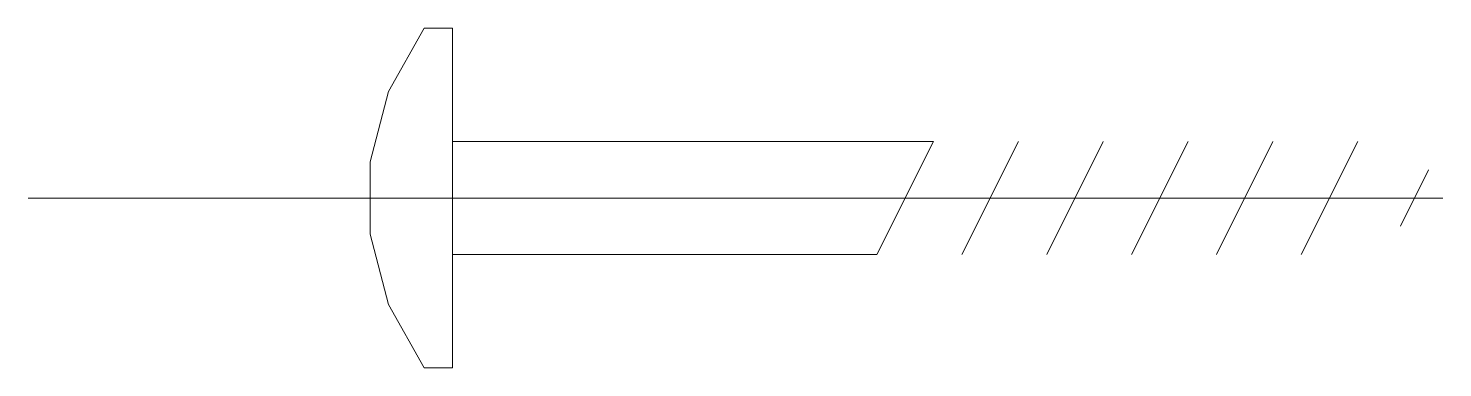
# Model space of a CAD drawing. Header units: metres. Extents: x -15 to 35, y -6 to 6.
import ezdxf

# ---------------------------------------------------------------- set-up
doc = ezdxf.new("R2010")
doc.units = ezdxf.units.M
doc.layers.add('A-DETL-GENF', color=92, linetype='Continuous', lineweight=18)

# ---------------------------------------------------------------- blocks, each defined once
blk = doc.blocks.new('00 schroef gevelplaat torx s l - 35mm-401661-00_0 Basismaterialen')
at = {"layer": 'A-DETL-GENF'}
for p, q in [((-2.264, 3.766), (-1, 6)), ((-1, 6), (0, 6)), ((0, 6), (-1, 6)), ((0, 6), (0, 0)), ((0, 0), (0, 6)), ((-2.917, 1.283), (-2.264, 3.766)), ((0, 2), (17, 2)), ((15, -2), (17, 2)), ((18, -2), (20, 2)), ((21, -2), (23, 2)), ((24, -2), (26, 2)), ((27, -2), (29, 2)), ((30, -2), (32, 2)), ((-2.917, -1.283), (-2.917, 1.283)), ((33.504, -0.991), (34.5, 1)), ((-15, 0), (35, 0)), ((0, 0), (0, -6)), ((-2.264, -3.766), (-2.917, -1.283)), ((0, -2), (15, -2)), ((-1, -6), (-2.264, -3.766)), ((0, -6), (-1, -6))]:
    blk.add_line(p, q, dxfattribs=at)

msp = doc.modelspace()

# ---------------------------------------------------------------- block references
msp.add_blockref('00 schroef gevelplaat torx s l - 35mm-401661-00_0 Basismaterialen', (0, 0))

doc.saveas('drawing.dxf')
